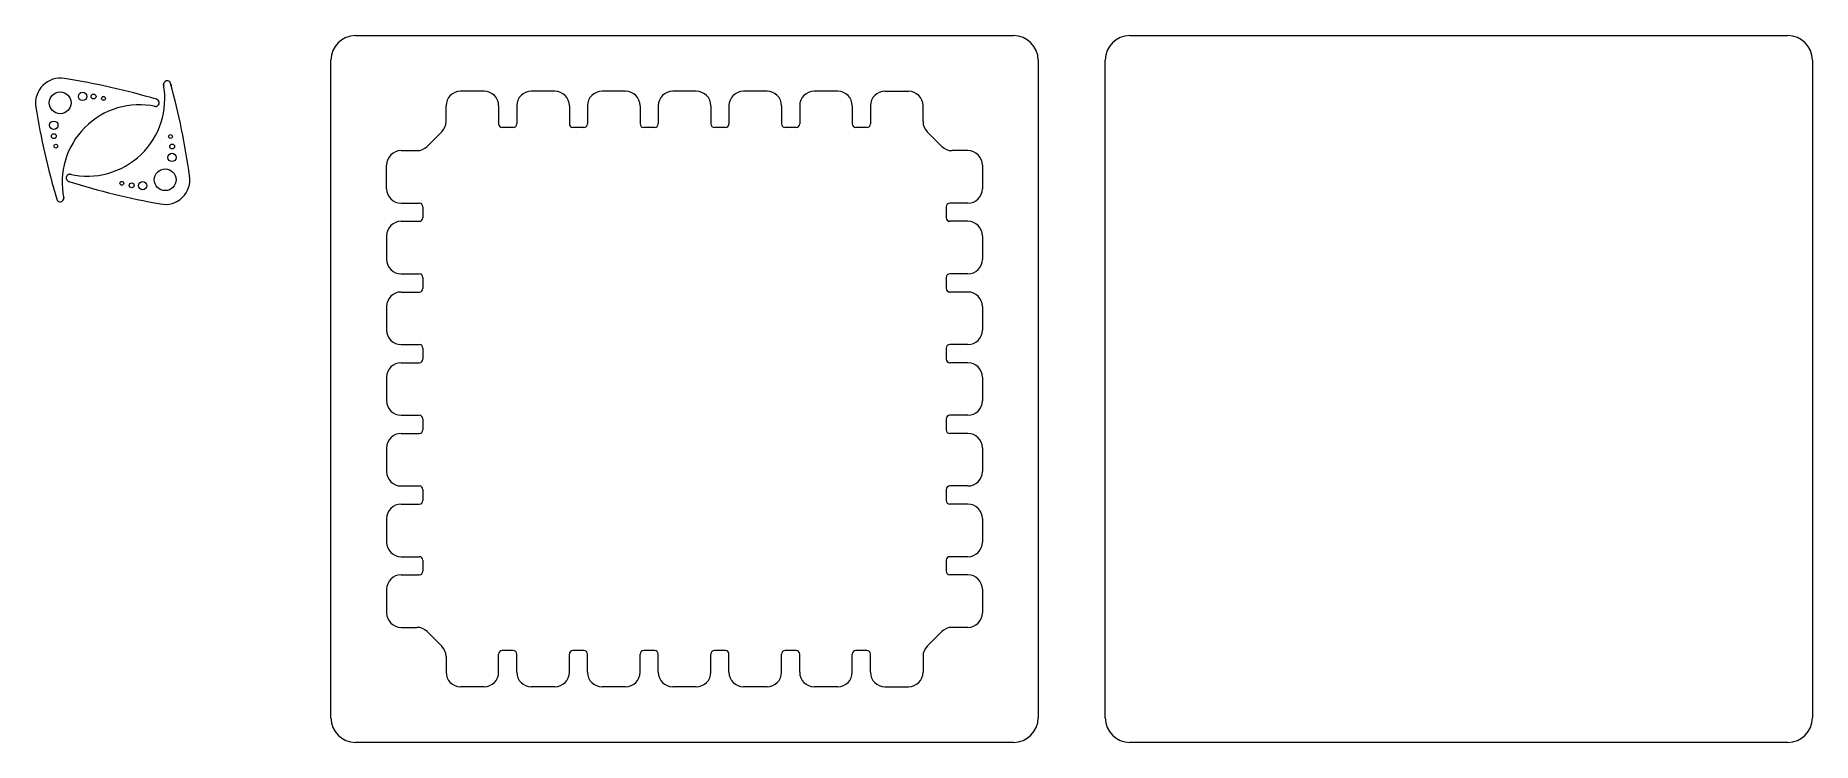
# Model space of a CAD drawing. Header units: inches. Extents: x 8.7 to 57.7, y -11.3 to 8.2.
import ezdxf

# ---------------------------------------------------------------- set-up
doc = ezdxf.new("R2010")
doc.units = ezdxf.units.IN
doc.header["$MEASUREMENT"] = 0

msp = doc.modelspace()

# ---------------------------------------------------------------- linework, layer by layer
at = {"color": 1, "lineweight": 0}
for p, q in [((17.49, 8.208), (35.63, 8.208)), ((38.837, 8.208), (56.977, 8.208)), ((16.81, -10.612), (16.81, 7.528)), ((36.31, 7.528), (36.31, -10.612)), ((38.157, -10.612), (38.157, 7.528)), ((57.657, 7.528), (57.657, -10.612)), ((21.035, 6.671), (20.385, 6.671)), ((22.985, 6.671), (22.335, 6.671)), ((24.935, 6.671), (24.285, 6.671)), ((26.885, 6.671), (26.235, 6.671)), ((28.835, 6.671), (28.185, 6.671)), ((30.785, 6.671), (30.135, 6.671)), ((32.085, 6.671), (32.735, 6.671)), ((19.985, 5.836), (19.985, 6.271)), ((21.435, 6.271), (21.435, 5.771)), ((21.935, 6.271), (21.935, 5.771)), ((23.385, 6.271), (23.385, 5.771)), ((23.885, 6.271), (23.885, 5.771)), ((25.335, 6.271), (25.335, 5.771)), ((25.835, 6.271), (25.835, 5.771)), ((27.285, 6.271), (27.285, 5.771)), ((27.785, 6.271), (27.785, 5.771)), ((29.235, 6.271), (29.235, 5.771)), ((29.735, 6.271), (29.735, 5.771)), ((31.185, 6.271), (31.185, 5.771)), ((31.685, 6.271), (31.685, 5.771)), ((33.135, 5.836), (33.135, 6.271)), ((19.464, 5.15), (19.868, 5.554)), ((21.835, 5.671), (21.535, 5.671)), ((23.785, 5.671), (23.485, 5.671)), ((25.735, 5.671), (25.435, 5.671)), ((27.685, 5.671), (27.385, 5.671)), ((29.635, 5.671), (29.335, 5.671)), ((31.585, 5.671), (31.285, 5.671)), ((33.655, 5.15), (33.252, 5.554)), ((18.747, 5.033), (19.182, 5.033)), ((34.372, 5.033), (33.938, 5.033)), ((18.347, 3.983), (18.347, 4.633)), ((34.772, 4.633), (34.772, 3.983)), ((18.747, 3.583), (19.247, 3.583)), ((19.347, 3.483), (19.347, 3.183)), ((33.772, 3.483), (33.772, 3.183)), ((34.372, 3.583), (33.872, 3.583)), ((18.747, 3.083), (19.247, 3.083)), ((34.372, 3.083), (33.872, 3.083)), ((18.347, 2.683), (18.347, 2.033)), ((34.772, 2.683), (34.772, 2.033)), ((18.747, 1.633), (19.247, 1.633)), ((19.347, 1.533), (19.347, 1.233)), ((33.772, 1.533), (33.772, 1.233)), ((34.372, 1.633), (33.872, 1.633)), ((18.747, 1.133), (19.247, 1.133)), ((34.372, 1.133), (33.872, 1.133)), ((18.347, 0.733), (18.347, 0.083)), ((34.772, 0.733), (34.772, 0.083)), ((18.747, -0.317), (19.247, -0.317)), ((19.347, -0.417), (19.347, -0.717)), ((33.772, -0.417), (33.772, -0.717)), ((34.372, -0.317), (33.872, -0.317)), ((18.747, -0.817), (19.247, -0.817)), ((34.372, -0.817), (33.872, -0.817)), ((18.347, -1.217), (18.347, -1.867)), ((34.772, -1.217), (34.772, -1.867)), ((18.747, -2.267), (19.247, -2.267)), ((19.347, -2.367), (19.347, -2.667)), ((33.772, -2.367), (33.772, -2.667)), ((34.372, -2.267), (33.872, -2.267)), ((18.747, -2.767), (19.247, -2.767)), ((34.372, -2.767), (33.872, -2.767)), ((18.347, -3.167), (18.347, -3.817)), ((34.772, -3.167), (34.772, -3.817)), ((18.747, -4.217), (19.247, -4.217)), ((19.347, -4.317), (19.347, -4.617)), ((33.772, -4.317), (33.772, -4.617)), ((34.372, -4.217), (33.872, -4.217)), ((18.747, -4.717), (19.247, -4.717)), ((34.372, -4.717), (33.872, -4.717)), ((18.347, -5.117), (18.347, -5.767)), ((34.772, -5.117), (34.772, -5.767)), ((18.747, -6.167), (19.247, -6.167)), ((19.347, -6.267), (19.347, -6.567)), ((33.772, -6.267), (33.772, -6.567)), ((34.372, -6.167), (33.872, -6.167)), ((18.747, -6.667), (19.247, -6.667)), ((34.372, -6.667), (33.872, -6.667)), ((18.347, -7.067), (18.347, -7.717)), ((34.772, -7.067), (34.772, -7.717)), ((18.747, -8.117), (19.182, -8.117)), ((19.464, -8.234), (19.868, -8.637)), ((33.655, -8.234), (33.252, -8.637)), ((34.372, -8.117), (33.938, -8.117)), ((21.835, -8.754), (21.535, -8.754)), ((23.785, -8.754), (23.485, -8.754)), ((25.735, -8.754), (25.435, -8.754)), ((27.685, -8.754), (27.385, -8.754)), ((29.635, -8.754), (29.335, -8.754)), ((31.585, -8.754), (31.285, -8.754)), ((19.985, -8.92), (19.985, -9.354)), ((21.435, -9.354), (21.435, -8.854)), ((21.935, -9.354), (21.935, -8.854)), ((23.385, -9.354), (23.385, -8.854)), ((23.885, -9.354), (23.885, -8.854)), ((25.335, -9.354), (25.335, -8.854)), ((25.835, -9.354), (25.835, -8.854)), ((27.285, -9.354), (27.285, -8.854)), ((27.785, -9.354), (27.785, -8.854)), ((29.235, -9.354), (29.235, -8.854)), ((29.735, -9.354), (29.735, -8.854)), ((31.185, -9.354), (31.185, -8.854)), ((31.685, -9.354), (31.685, -8.854)), ((33.135, -8.92), (33.135, -9.354)), ((21.035, -9.754), (20.385, -9.754)), ((22.985, -9.754), (22.335, -9.754)), ((24.935, -9.754), (24.285, -9.754)), ((26.885, -9.754), (26.235, -9.754)), ((28.835, -9.754), (28.185, -9.754)), ((30.785, -9.754), (30.135, -9.754)), ((32.085, -9.754), (32.735, -9.754)), ((35.63, -11.292), (17.49, -11.292)), ((56.977, -11.292), (38.837, -11.292))]:
    msp.add_line(p, q, dxfattribs=at)
for centre, radius in [((9.347, 6.352), 0.3), ((9.964, 6.528), 0.115), ((10.267, 6.527), 0.068), ((10.541, 6.474), 0.0528), ((9.171, 5.735), 0.115), ((9.172, 5.432), 0.068), ((12.387, 5.423), 0.0528), ((9.225, 5.158), 0.0528), ((12.43, 4.845), 0.115), ((12.434, 5.148), 0.068), ((12.242, 4.231), 0.3), ((11.045, 4.133), 0.0528), ((11.318, 4.075), 0.068), ((11.621, 4.067), 0.115)]:
    msp.add_circle(centre, radius, dxfattribs=at)
for centre, radius, start, end in [((17.49, 7.528), 0.68, 90, 180), ((35.63, 7.528), 0.68, 0, 90), ((38.837, 7.528), 0.68, 90, 180), ((56.977, 7.528), 0.68, 0, 90), ((9.347, 6.352), 0.68, 79.9058, 190.1373), ((6.435, -12.304), 19.562, 73.4645, 81.0851), ((10.095, 6.464), 2.136, 257.0043, 10.7457), ((12.294, 6.86), 0.1, 13.5082, 201.5613), ((-6.468, 1.685), 19.562, 7.7899, 15.4105), ((12.501, 6.86), 0.1, 178.875, 201.5613), ((11.977, 6.352), 0.1, 247.3137, 75.3668), ((20.385, 6.271), 0.4, 90, 180), ((21.035, 6.271), 0.4, 0, 90), ((22.335, 6.271), 0.4, 90, 180), ((22.985, 6.271), 0.4, 0, 90), ((24.285, 6.271), 0.4, 90, 180), ((24.935, 6.271), 0.4, 0, 90), ((26.235, 6.271), 0.4, 90, 180), ((26.885, 6.271), 0.4, 0, 90), ((28.185, 6.271), 0.4, 90, 180), ((28.835, 6.271), 0.4, 0, 90), ((30.135, 6.271), 0.4, 90, 180), ((30.785, 6.271), 0.4, 0, 90), ((32.085, 6.271), 0.4, 90, 180), ((32.735, 6.271), 0.4, 0, 90), ((28.003, 9.265), 19.562, 188.9149, 196.5355), ((11.537, 4.162), 2.136, 78.1293, 191.8707), ((19.585, 5.836), 0.4, 315, 0), ((21.535, 5.771), 0.1, 180, 270), ((21.835, 5.771), 0.1, 270, 0), ((23.485, 5.771), 0.1, 180, 270), ((23.785, 5.771), 0.1, 270, 0), ((25.435, 5.771), 0.1, 180, 270), ((25.735, 5.771), 0.1, 270, 0), ((27.385, 5.771), 0.1, 180, 270), ((27.685, 5.771), 0.1, 270, 0), ((29.335, 5.771), 0.1, 180, 270), ((29.635, 5.771), 0.1, 270, 0), ((31.285, 5.771), 0.1, 180, 270), ((31.585, 5.771), 0.1, 270, 0), ((33.535, 5.836), 0.4, 180, 225), ((18.747, 4.633), 0.4, 90, 180), ((19.182, 5.433), 0.4, 270, 315), ((33.938, 5.433), 0.4, 225, 270), ((34.372, 4.633), 0.4, 0, 90), ((9.612, 4.282), 0.1, 66.1887, 254.2418), ((15.52, 22.826), 19.562, 252.3395, 259.9602), ((12.242, 4.231), 0.68, 258.7808, 9.0123), ((18.747, 3.983), 0.4, 180, 270), ((34.372, 3.983), 0.4, 270, 0), ((9.347, 3.722), 0.1, 194.6332, 22.6863), ((9.347, 3.722), 0.1, 360, 22.6863), ((19.247, 3.483), 0.1, 0, 90), ((33.872, 3.483), 0.1, 90, 180), ((18.747, 2.683), 0.4, 90, 180), ((19.247, 3.183), 0.1, 270, 0), ((33.872, 3.183), 0.1, 180, 270), ((34.372, 2.683), 0.4, 0, 90), ((18.747, 2.033), 0.4, 180, 270), ((34.372, 2.033), 0.4, 270, 0), ((19.247, 1.533), 0.1, 0, 90), ((33.872, 1.533), 0.1, 90, 180), ((18.747, 0.733), 0.4, 90, 180), ((19.247, 1.233), 0.1, 270, 0), ((33.872, 1.233), 0.1, 180, 270), ((34.372, 0.733), 0.4, 0, 90), ((18.747, 0.083), 0.4, 180, 270), ((34.372, 0.083), 0.4, 270, 0), ((19.247, -0.417), 0.1, 0, 90), ((33.872, -0.417), 0.1, 90, 180), ((18.747, -1.217), 0.4, 90, 180), ((19.247, -0.717), 0.1, 270, 0), ((33.872, -0.717), 0.1, 180, 270), ((34.372, -1.217), 0.4, 0, 90), ((18.747, -1.867), 0.4, 180, 270), ((34.372, -1.867), 0.4, 270, 0), ((19.247, -2.367), 0.1, 0, 90), ((33.872, -2.367), 0.1, 90, 180), ((18.747, -3.167), 0.4, 90, 180), ((19.247, -2.667), 0.1, 270, 0), ((33.872, -2.667), 0.1, 180, 270), ((34.372, -3.167), 0.4, 0, 90), ((18.747, -3.817), 0.4, 180, 270), ((34.372, -3.817), 0.4, 270, 0), ((19.247, -4.317), 0.1, 0, 90), ((33.872, -4.317), 0.1, 90, 180), ((18.747, -5.117), 0.4, 90, 180), ((19.247, -4.617), 0.1, 270, 0), ((33.872, -4.617), 0.1, 180, 270), ((34.372, -5.117), 0.4, 0, 90), ((18.747, -5.767), 0.4, 180, 270), ((18.747, -5.767), 0.4, 180, 270), ((34.372, -5.767), 0.4, 270, 0), ((34.372, -5.767), 0.4, 270, 0), ((19.247, -6.267), 0.1, 0, 90), ((33.872, -6.267), 0.1, 90, 180), ((18.747, -7.067), 0.4, 90, 180), ((19.247, -6.567), 0.1, 270, 0), ((33.872, -6.567), 0.1, 180, 270), ((34.372, -7.067), 0.4, 0, 90), ((18.747, -7.717), 0.4, 180, 270), ((34.372, -7.717), 0.4, 270, 0), ((19.182, -8.517), 0.4, 45, 90), ((33.938, -8.517), 0.4, 90, 135), ((19.585, -8.92), 0.4, 0, 45), ((21.535, -8.854), 0.1, 90, 180), ((21.835, -8.854), 0.1, 0, 90), ((23.485, -8.854), 0.1, 90, 180), ((23.785, -8.854), 0.1, 0, 90), ((25.435, -8.854), 0.1, 90, 180), ((25.735, -8.854), 0.1, 0, 90), ((27.385, -8.854), 0.1, 90, 180), ((27.685, -8.854), 0.1, 0, 90), ((29.335, -8.854), 0.1, 90, 180), ((29.635, -8.854), 0.1, 0, 90), ((31.285, -8.854), 0.1, 90, 180), ((31.585, -8.854), 0.1, 0, 90), ((33.535, -8.92), 0.4, 135, 180), ((20.385, -9.354), 0.4, 180, 270), ((21.035, -9.354), 0.4, 270, 0), ((22.335, -9.354), 0.4, 180, 270), ((22.985, -9.354), 0.4, 270, 0), ((24.285, -9.354), 0.4, 180, 270), ((24.935, -9.354), 0.4, 270, 0), ((26.235, -9.354), 0.4, 180, 270), ((26.885, -9.354), 0.4, 270, 0), ((28.185, -9.354), 0.4, 180, 270), ((28.835, -9.354), 0.4, 270, 0), ((30.135, -9.354), 0.4, 180, 270), ((30.785, -9.354), 0.4, 270, 0), ((32.085, -9.354), 0.4, 180, 270), ((32.735, -9.354), 0.4, 270, 0), ((17.49, -10.612), 0.68, 180, 270), ((35.63, -10.612), 0.68, 270, 0), ((38.837, -10.612), 0.68, 180, 270), ((56.977, -10.612), 0.68, 270, 0)]:
    msp.add_arc(centre, radius, start, end, dxfattribs=at)

doc.saveas('drawing.dxf')
